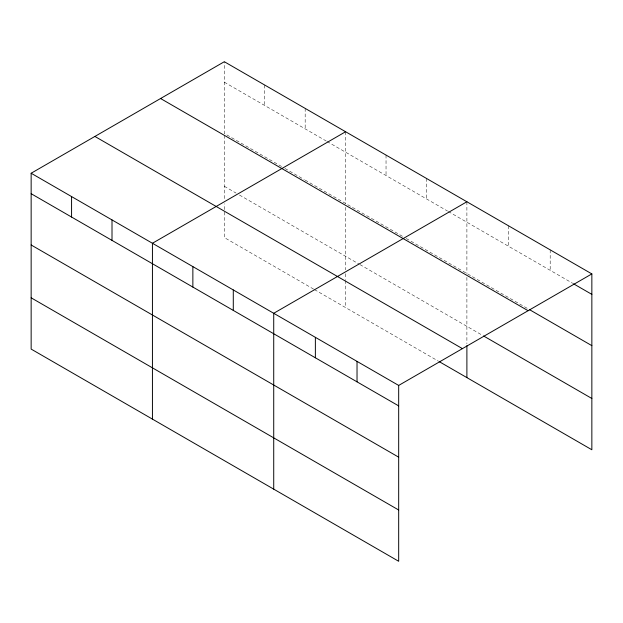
<?xml version="1.0" encoding="UTF-8"?>
<svg xmlns="http://www.w3.org/2000/svg" width="623" height="623" viewBox="0 0 623 623"><rect width="100%" height="100%" fill="white"/><g stroke="black" fill="none" stroke-linecap="round" stroke-linejoin="round"><path stroke-width="0.47" stroke-dasharray="3.12 2.34" d="M224.319 82.181L326.234 141.016M327.075 141.507L447.516 211.041M448.358 211.524L572.693 283.309M281.596 166.52L224.319 133.454L224.319 61.716M284.96 168.467L304.336 179.65M305.177 180.14L402.879 236.545M406.251 238.492L528.538 309.094M224.319 186.285L236.109 193.099M239.481 195.038L359.082 264.09M359.923 264.58L482.716 335.47M313.603 289.111L224.319 237.565L224.319 203.705M314.444 289.594L438.257 361.075M550.195 249.862L550.195 270.32M508.547 225.814L508.547 246.272M466.892 201.766L466.892 273.505M466.892 277.344L466.892 343.748M426.459 178.419L426.459 198.885M386.034 155.08L386.034 175.546M345.609 131.741L345.609 203.48M345.609 207.319L345.609 269.852M345.609 273.723L345.609 279.532M345.609 280.498L345.609 307.591M305.177 108.402L305.177 128.86M264.752 85.055L264.752 105.521M224.319 135.378L224.319 199.835"/><path stroke-width="0.93" d="M31.15 173.241L398.681 385.435L398.681 561.284L31.15 349.09L31.15 173.241L224.319 61.716L591.85 273.91L591.85 449.759L439.098 361.566M345.609 131.741L152.433 243.266L152.433 419.115M466.892 201.766L273.723 313.291L273.723 489.141M398.681 385.435L591.85 273.91M573.526 283.792L591.85 294.368M529.371 309.576L591.85 345.648M160.578 98.52L528.102 310.713M483.549 335.953L591.85 398.479M94.898 136.437L462.422 348.631M31.15 193.706L398.681 405.892M31.15 244.979L398.681 457.173M31.15 297.817L398.681 510.003M466.892 345.687L466.892 377.608M357.026 361.387L357.026 381.844M315.37 337.339L315.37 357.797M233.29 289.952L233.29 310.41M192.865 266.605L192.865 287.071M112.008 219.927L112.008 240.385M71.575 196.588L71.575 217.045"/></g></svg>
